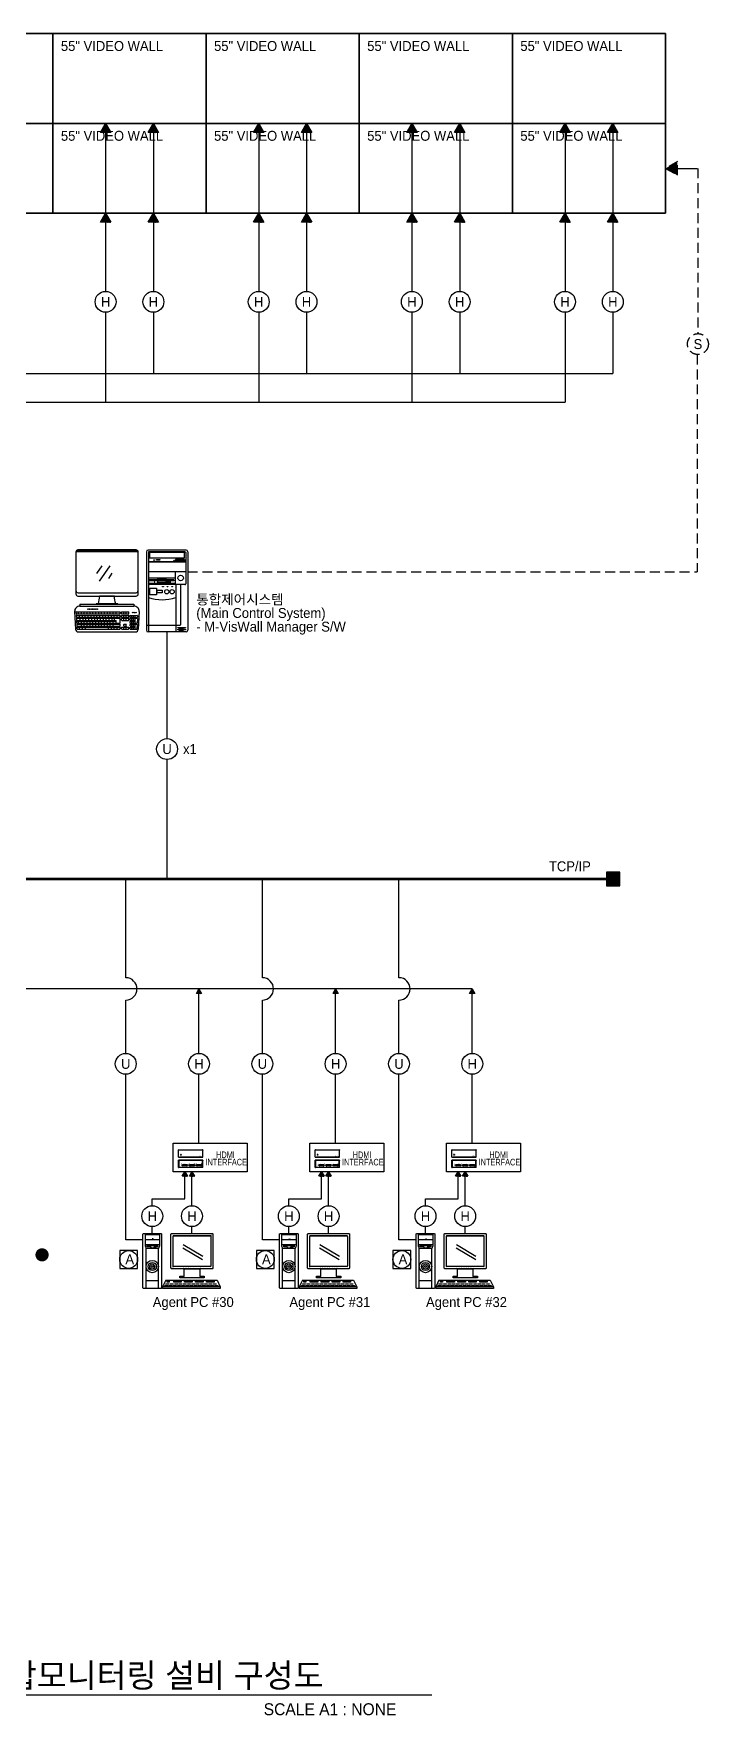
# Model space of a CAD drawing. Header units: millimetres. Extents: x 14417 to 125410, y 885 to 33253.
# Drawn here: x 112191 to 117284, y 959 to 13650 of the extents above; entities that cross this region are included whole.
import ezdxf
from ezdxf.enums import TextEntityAlignment as Align

# ---------------------------------------------------------------- set-up
doc = ezdxf.new("R2010")
doc.units = ezdxf.units.MM
doc.header["$LTSCALE"] = 300
doc.linetypes.add('HIDDENX2', pattern=[0.75, 0.5, -0.25])
for name, color, linetype in [('-----20 General Symbol', 3, 'Continuous'), ('-----29 Indicator', 1, 'Continuous'), ('-----30 Text', 2, 'Continuous'), ('-----41 Drawing Title', 2, 'Continuous'), ('1', 1, 'Continuous'), ('3', 3, 'Continuous'), ('4', 4, 'Continuous'), ('6', 6, 'Continuous')]:
    doc.layers.add(name, color=color, linetype=linetype)
doc.styles.add('ELEC', font='')
doc.styles.get('ELEC').set_extended_font_data('Dotum')

# ---------------------------------------------------------------- blocks, each defined once
blk = doc.blocks.new('MCS')
for p, q in [((41875, 10162), (41875, 8986)), ((42469, 10186), (41899, 10186)), ((41905, 10150), (41905, 9682)), ((42451, 10162), (41911, 10162)), ((42439, 10150), (41923, 10150)), ((41923, 10150), (41923, 10066)), ((42439, 10150), (42439, 10066)), ((42463, 10150), (42463, 9682)), ((42493, 10162), (42493, 8986)), ((41207, 9954), (41128, 9836)), ((41327, 9951), (41167, 9721)), ((41358, 9842), (41308, 9763)), ((42463, 10009), (41905, 10009)), ((42463, 10006), (41905, 10006)), ((42463, 9862), (41905, 9862)), ((42439, 10066), (41923, 10066)), ((42305, 9862), (42305, 9682)), ((42308, 10047), (42308, 10023)), ((42444, 10047), (42444, 10023)), ((42305, 9769), (41905, 9769)), ((42305, 9766), (41905, 9766)), ((42305, 9685), (41905, 9685)), ((42305, 9682), (41905, 9682)), ((41907, 9671), (41907, 8962)), ((42451, 9670), (41911, 9670)), ((42287, 9744), (41923, 9744)), ((41923, 9744), (41923, 9728)), ((42287, 9728), (41923, 9728)), ((42167, 9756), (42042, 9756)), ((42042, 9756), (42042, 9744)), ((42042, 9728), (42042, 9704)), ((42167, 9704), (42042, 9704)), ((42167, 9756), (42167, 9744)), ((42167, 9728), (42167, 9704)), ((42287, 9744), (42287, 9728)), ((42313, 9670), (42313, 8962)), ((42385, 9670), (42385, 9070)), ((40879, 9377), (41687, 9377)), ((40879, 9377), (40879, 9349)), ((40879, 9349), (41687, 9349)), ((41687, 9377), (41687, 9349)), ((40800, 9266), (40814, 9002)), ((40820, 9260), (40821, 9237)), ((40824, 9265), (41476, 9265)), ((40824, 9205), (40826, 9183)), ((40825, 9233), (41476, 9233)), ((40827, 9162), (40828, 9139)), ((40829, 9210), (41476, 9210)), ((40829, 9118), (40830, 9095)), ((40830, 9178), (41476, 9178)), ((40831, 9166), (41476, 9166)), ((40832, 9074), (40833, 9051)), ((40833, 9135), (41421, 9135)), ((40834, 9122), (41421, 9122)), ((40835, 9091), (41476, 9091)), ((40836, 9079), (41476, 9079)), ((40857, 9233), (40857, 9265)), ((40857, 9091), (40857, 9122)), ((40872, 9178), (40872, 9210)), ((40884, 9135), (40884, 9166)), ((40901, 9233), (40901, 9265)), ((40901, 9091), (40901, 9122)), ((40901, 9047), (40901, 9079)), ((40916, 9178), (40916, 9210)), ((40927, 9135), (40927, 9166)), ((40944, 9233), (40944, 9265)), ((40944, 9091), (40944, 9122)), ((40944, 9047), (40944, 9079)), ((40960, 9178), (40960, 9210)), ((40970, 9135), (40970, 9166)), ((40987, 9233), (40987, 9265)), ((40987, 9091), (40987, 9122)), ((40987, 9047), (40987, 9079)), ((41003, 9178), (41003, 9210)), ((41014, 9135), (41014, 9166)), ((41031, 9233), (41031, 9265)), ((41031, 9091), (41031, 9122)), ((41031, 9047), (41031, 9079)), ((41046, 9178), (41046, 9210)), ((41057, 9135), (41057, 9166)), ((41074, 9233), (41074, 9265)), ((41074, 9091), (41074, 9122)), ((41074, 9047), (41074, 9079)), ((41090, 9178), (41090, 9210)), ((41100, 9135), (41100, 9166)), ((41117, 9233), (41117, 9265)), ((41117, 9091), (41117, 9122)), ((41117, 9047), (41117, 9079)), ((41133, 9178), (41133, 9210)), ((41144, 9135), (41144, 9166)), ((41161, 9233), (41161, 9265)), ((41161, 9091), (41161, 9122)), ((41161, 9047), (41161, 9079)), ((41176, 9178), (41176, 9210)), ((41187, 9135), (41187, 9166)), ((41204, 9233), (41204, 9265)), ((41204, 9091), (41204, 9122)), ((41204, 9047), (41204, 9079)), ((41220, 9178), (41220, 9210)), ((41230, 9135), (41230, 9166)), ((41247, 9233), (41247, 9265)), ((41247, 9091), (41247, 9122)), ((41247, 9047), (41247, 9079)), ((41263, 9178), (41263, 9210)), ((41274, 9135), (41274, 9166)), ((41291, 9233), (41291, 9265)), ((41291, 9091), (41291, 9122)), ((41291, 9047), (41291, 9079)), ((41306, 9178), (41306, 9210)), ((41317, 9135), (41317, 9166)), ((41334, 9233), (41334, 9265)), ((41334, 9091), (41334, 9122)), ((41334, 9047), (41334, 9079)), ((41350, 9178), (41350, 9210)), ((41360, 9135), (41360, 9166)), ((41377, 9233), (41377, 9265)), ((41377, 9091), (41377, 9122)), ((41377, 9047), (41377, 9079)), ((41393, 9178), (41393, 9210)), ((41398, 9135), (41398, 9166)), ((41421, 9233), (41421, 9265)), ((41421, 9091), (41421, 9135)), ((41436, 9178), (41436, 9210)), ((41480, 9238), (41480, 9260)), ((41480, 9183), (41480, 9206)), ((41480, 9095), (41480, 9162)), ((41480, 9051), (41480, 9074)), ((41503, 9238), (41503, 9260)), ((41503, 9183), (41503, 9206)), ((41503, 9139), (41503, 9162)), ((41508, 9265), (41605, 9265)), ((41508, 9233), (41605, 9233)), ((41508, 9210), (41605, 9210)), ((41508, 9178), (41605, 9178)), ((41508, 9166), (41605, 9166)), ((41508, 9135), (41605, 9135)), ((41539, 9233), (41539, 9265)), ((41539, 9178), (41539, 9210)), ((41539, 9135), (41539, 9166)), ((41539, 9051), (41539, 9074)), ((41543, 9079), (41570, 9079)), ((41574, 9233), (41574, 9265)), ((41574, 9178), (41574, 9210)), ((41574, 9135), (41574, 9166)), ((41574, 9051), (41574, 9074)), ((41610, 9238), (41610, 9260)), ((41610, 9183), (41610, 9206)), ((41610, 9139), (41610, 9162)), ((41633, 9183), (41633, 9206)), ((41633, 9139), (41633, 9162)), ((41633, 9095), (41633, 9118)), ((41633, 9051), (41633, 9074)), ((41637, 9210), (41737, 9210)), ((41637, 9178), (41736, 9178)), ((41637, 9166), (41735, 9166)), ((41637, 9135), (41706, 9135)), ((41637, 9122), (41706, 9122)), ((41637, 9091), (41731, 9091)), ((41637, 9079), (41730, 9079)), ((41657, 9178), (41657, 9210)), ((41657, 9135), (41657, 9166)), ((41657, 9091), (41657, 9122)), ((41657, 9047), (41657, 9079)), ((41682, 9178), (41682, 9210)), ((41682, 9135), (41682, 9166)), ((41682, 9091), (41682, 9122)), ((41682, 9047), (41682, 9079)), ((41706, 9178), (41706, 9210)), ((41706, 9091), (41706, 9166)), ((41706, 9003), (41706, 9079)), ((41734, 9074), (41731, 9007)), ((41739, 9162), (41735, 9095)), ((41741, 9205), (41740, 9183)), ((41766, 9266), (41752, 9002)), ((40834, 9030), (40835, 9007)), ((40837, 9047), (41476, 9047)), ((40838, 9035), (41476, 9035)), ((40840, 9003), (41476, 9003)), ((40854, 8962), (41712, 8962)), ((40873, 9003), (40873, 9035)), ((40917, 9003), (40917, 9035)), ((40961, 9003), (40961, 9035)), ((41307, 9003), (41307, 9035)), ((41351, 9003), (41351, 9035)), ((41394, 9003), (41394, 9035)), ((41437, 9003), (41437, 9035)), ((41480, 9008), (41480, 9030)), ((41503, 9008), (41503, 9030)), ((41508, 9035), (41605, 9035)), ((41508, 9003), (41605, 9003)), ((41539, 9003), (41539, 9035)), ((41543, 9047), (41570, 9047)), ((41574, 9003), (41574, 9035)), ((41610, 9008), (41610, 9030)), ((41633, 9008), (41633, 9030)), ((41637, 9047), (41706, 9047)), ((41637, 9035), (41706, 9035)), ((41637, 9003), (41726, 9003)), ((41657, 9003), (41657, 9035)), ((41682, 9003), (41682, 9035)), ((42373, 9058), (41875, 9058)), ((42469, 8962), (41899, 8962))]:
    blk.add_line(p, q)
for points in [[(41721, 10189), (40850, 10189, 0.414214), (40819, 10159), (40819, 9530, 0.414214), (40850, 9499), (41721, 9499, 0.414214), (41751, 9530), (41751, 10159, 0.414214)], [(41714, 10182, -0.414214), (41746, 10150), (41746, 9575, -0.414214), (41714, 9543), (40857, 9543, -0.414214), (40824, 9575), (40824, 10150, -0.414214), (40857, 10182)], [(41714, 10182), (40857, 10182, 0.267396), (40829, 10166), (41741, 10166, 0.267396)], [(41395, 9499), (41171, 9499, -0.062381), (41151, 9383), (41415, 9383, -0.062381)]]:
    blk.add_lwpolyline(points, format="xyb", close=True)
for points in [[(42027, 10044), (42074, 10044), (42074, 10034), (42027, 10034)], [(42284, 10034), (42295, 10034), (42295, 10032), (42284, 10032)], [(42316, 10042), (42366, 10042), (42366, 10028), (42316, 10028)], [(42437, 10042), (42387, 10042), (42387, 10028), (42437, 10028)], [(41926, 9616), (42025, 9616), (42025, 9518), (41926, 9518)], [(41991, 9708), (42003, 9708), (42003, 9705), (41991, 9705)], [(42034, 9586), (42109, 9586), (42109, 9545), (42034, 9545)], [(42117, 9640), (42129, 9640), (42129, 9637), (42117, 9637)], [(42181, 9717), (42231, 9717), (42231, 9703), (42181, 9703)], [(42183, 9640), (42195, 9640), (42195, 9637), (42183, 9637)], [(42254, 9640), (42266, 9640), (42266, 9637), (42254, 9637)], [(41445, 9383), (41121, 9383), (41121, 9377), (41445, 9377)], [(42347, 9030), (42459, 9030), (42459, 9021), (42347, 9021)], [(42347, 9001), (42459, 9001), (42459, 8992), (42347, 8992)]]:
    blk.add_lwpolyline(points, close=True)
for centre, radius in [((41285, 10174), 3.89), ((41991, 10038), 5.6), ((42180, 9564), 32), ((42260, 9564), 32), ((42387, 9769), 40.8), ((41001, 9303), 5.28), ((41024, 9303), 5.28), ((41047, 9303), 5.28), ((41070, 9303), 5.28), ((41093, 9303), 5.28), ((41116, 9303), 5.28), ((41139, 9303), 5.28), ((41672, 9251), 5.28), ((41695, 9251), 5.28), ((41718, 9251), 5.28)]:
    blk.add_circle(centre, radius)
for centre, radius, start, end in [((41899, 10162), 24, 90, 180), ((41912, 10154), 8.16, 98.131, 208.7389), ((42451, 10150), 12, 0, 90), ((42469, 10162), 24, 0, 90), ((42376, 9665), 388, 79.908, 100.092), ((42376, 10405), 388, 259.908, 280.092), ((41912, 9678), 8.16, 151.2611, 261.869), ((42451, 9682), 12, 270, 0), ((40879, 9270), 79.2, 90, 183.0941), ((41687, 9270), 79.2, 356.9059, 90), ((42110, 10034), 591, 249.903, 290.097), ((40824, 9260), 4.49, 90, 183.0941), ((40825, 9238), 4.49, 183.0941, 270), ((40829, 9206), 4.49, 90, 183.0941), ((40830, 9183), 4.49, 183.0941, 270), ((40831, 9162), 4.49, 90, 183.0941), ((40833, 9139), 4.49, 183.0941, 270), ((40834, 9118), 4.49, 90, 183.0941), ((40835, 9095), 4.49, 183.0941, 270), ((40836, 9074), 4.49, 90, 183.0941), ((41476, 9260), 4.49, 360, 90), ((41476, 9238), 4.49, 270, 360), ((41476, 9206), 4.49, 360, 90), ((41476, 9183), 4.49, 270, 360), ((41476, 9162), 4.49, 360, 90), ((41476, 9095), 4.49, 270, 360), ((41476, 9074), 4.49, 360, 90), ((41508, 9260), 4.49, 90, 180), ((41508, 9238), 4.49, 180, 270), ((41508, 9206), 4.49, 90, 180), ((41508, 9183), 4.49, 180, 270), ((41508, 9162), 4.49, 90, 180), ((41508, 9139), 4.49, 180, 270), ((41543, 9074), 4.49, 90, 180), ((41570, 9074), 4.49, 360, 90), ((41605, 9260), 4.49, 360, 90), ((41605, 9238), 4.49, 270, 360), ((41605, 9206), 4.49, 360, 90), ((41605, 9183), 4.49, 270, 360), ((41605, 9162), 4.49, 360, 90), ((41605, 9139), 4.49, 270, 360), ((41637, 9206), 4.49, 90, 180), ((41637, 9183), 4.49, 180, 270), ((41637, 9162), 4.49, 90, 180), ((41637, 9139), 4.49, 180, 270), ((41637, 9118), 4.49, 90, 180), ((41637, 9095), 4.49, 180, 270), ((41637, 9074), 4.49, 90, 180), ((41730, 9074), 4.49, 356.9059, 90), ((41731, 9095), 4.49, 270, 356.9059), ((41735, 9162), 4.49, 356.9059, 90), ((41736, 9183), 4.49, 270, 356.9059), ((41737, 9206), 4.49, 356.9059, 90), ((42373, 9070), 12, 270, 0), ((40854, 9002), 39.6, 180, 270), ((40837, 9051), 4.49, 183.0941, 270), ((40838, 9030), 4.49, 90, 183.0941), ((40840, 9008), 4.49, 183.0941, 270), ((41476, 9051), 4.49, 270, 360), ((41476, 9030), 4.49, 360, 90), ((41476, 9008), 4.49, 270, 360), ((41508, 9030), 4.49, 90, 180), ((41508, 9008), 4.49, 180, 270), ((41543, 9051), 4.49, 180, 270), ((41570, 9051), 4.49, 270, 360), ((41605, 9030), 4.49, 360, 90), ((41605, 9008), 4.49, 270, 360), ((41637, 9051), 4.49, 180, 270), ((41637, 9030), 4.49, 90, 180), ((41637, 9008), 4.49, 180, 270), ((41712, 9002), 39.6, 270, 0), ((41726, 9008), 4.49, 270, 356.9059), ((41899, 8986), 24, 180, 270), ((42395, 9077), 66.1, 238.7292, 301.2708), ((42395, 9048), 66.1, 238.7292, 301.2708), ((42469, 8986), 24, 270, 0)]:
    blk.add_arc(centre, radius, start, end)
blk = doc.blocks.new('Souce PC')
for p, q in [((31786, 5452), (31786, 5240)), ((32034, 5431), (31786, 5431)), ((32034, 5346), (31786, 5346)), ((32034, 5261), (31786, 5261)), ((31786, 5240), (31803, 5195)), ((31803, 4514), (31803, 5195)), ((32016, 5195), (31803, 5195)), ((31883, 5227), (31879, 5208)), ((31879, 5208), (31941, 5209)), ((31910, 5360), (31910, 5361)), ((31911, 5362), (31916, 5362)), ((31916, 5359), (31911, 5359)), ((31917, 5361), (31917, 5360)), ((31924, 5360), (31924, 5361)), ((31925, 5362), (31930, 5362)), ((31930, 5359), (31925, 5359)), ((31931, 5361), (31931, 5360)), ((31936, 5227), (31941, 5209)), ((32034, 5240), (32016, 5195)), ((32016, 4514), (32016, 5195)), ((32034, 5452), (32034, 5240)), ((32262, 5420), (32271, 5411)), ((32432, 5209), (32768, 5006)), ((32438, 5266), (32773, 5063)), ((32915, 5420), (32906, 5411)), ((32016, 4646), (31803, 4646)), ((32140, 4656), (32084, 4540)), ((32140, 4656), (33018, 4656)), ((32166, 4623), (32166, 4636)), ((32166, 4636), (32198, 4636)), ((32198, 4623), (32166, 4623)), ((32198, 4636), (32198, 4623)), ((32262, 4882), (32271, 4891)), ((32276, 4623), (32276, 4636)), ((32276, 4636), (32405, 4636)), ((32405, 4623), (32276, 4623)), ((32405, 4636), (32405, 4623)), ((32463, 4623), (32463, 4636)), ((32463, 4636), (32592, 4636)), ((32592, 4623), (32463, 4623)), ((32592, 4636), (32592, 4623)), ((32650, 4623), (32650, 4636)), ((32650, 4636), (32779, 4636)), ((32779, 4623), (32650, 4623)), ((32779, 4636), (32779, 4623)), ((32837, 4623), (32837, 4636)), ((32837, 4636), (32966, 4636)), ((32966, 4623), (32837, 4623)), ((32915, 4882), (32906, 4891)), ((32966, 4636), (32966, 4623)), ((33018, 4656), (33073, 4540)), ((32084, 4540), (32084, 4514)), ((33073, 4540), (32084, 4540)), ((33073, 4514), (32084, 4514)), ((32127, 4559), (32127, 4565)), ((32127, 4565), (32179, 4565)), ((32179, 4559), (32127, 4559)), ((32140, 4585), (32140, 4591)), ((32140, 4591), (32192, 4591)), ((32192, 4585), (32140, 4585)), ((32179, 4565), (32179, 4559)), ((32192, 4591), (32192, 4585)), ((32198, 4559), (32198, 4565)), ((32198, 4565), (32250, 4565)), ((32250, 4559), (32198, 4559)), ((32218, 4585), (32218, 4591)), ((32218, 4591), (32269, 4591)), ((32269, 4585), (32218, 4585)), ((32250, 4565), (32250, 4559)), ((32269, 4591), (32269, 4585)), ((32269, 4559), (32269, 4565)), ((32269, 4565), (32321, 4565)), ((32321, 4559), (32269, 4559)), ((32295, 4585), (32295, 4591)), ((32295, 4591), (32347, 4591)), ((32347, 4585), (32295, 4585)), ((32321, 4565), (32321, 4559)), ((32340, 4559), (32340, 4565)), ((32340, 4565), (32392, 4565)), ((32392, 4559), (32340, 4559)), ((32347, 4591), (32347, 4585)), ((32366, 4585), (32366, 4591)), ((32366, 4591), (32418, 4591)), ((32418, 4585), (32366, 4585)), ((32392, 4565), (32392, 4559)), ((32411, 4559), (32411, 4565)), ((32411, 4565), (32463, 4565)), ((32463, 4559), (32411, 4559)), ((32418, 4591), (32418, 4585)), ((32437, 4585), (32437, 4591)), ((32437, 4591), (32489, 4591)), ((32489, 4585), (32437, 4585)), ((32463, 4565), (32463, 4559)), ((32482, 4559), (32482, 4565)), ((32482, 4565), (32534, 4565)), ((32534, 4559), (32482, 4559)), ((32489, 4591), (32489, 4585)), ((32514, 4585), (32514, 4591)), ((32514, 4591), (32566, 4591)), ((32566, 4585), (32514, 4585)), ((32534, 4565), (32534, 4559)), ((32553, 4559), (32553, 4565)), ((32553, 4565), (32605, 4565)), ((32605, 4559), (32553, 4559)), ((32566, 4591), (32566, 4585)), ((32585, 4585), (32585, 4591)), ((32585, 4591), (32637, 4591)), ((32637, 4585), (32585, 4585)), ((32605, 4565), (32605, 4559)), ((32624, 4559), (32624, 4565)), ((32624, 4565), (32676, 4565)), ((32676, 4559), (32624, 4559)), ((32637, 4591), (32637, 4585)), ((32656, 4585), (32656, 4591)), ((32656, 4591), (32708, 4591)), ((32708, 4585), (32656, 4585)), ((32676, 4565), (32676, 4559)), ((32695, 4559), (32695, 4565)), ((32695, 4565), (32747, 4565)), ((32747, 4559), (32695, 4559)), ((32708, 4591), (32708, 4585)), ((32734, 4585), (32734, 4591)), ((32734, 4591), (32785, 4591)), ((32785, 4585), (32734, 4585)), ((32747, 4565), (32747, 4559)), ((32766, 4559), (32766, 4565)), ((32766, 4565), (32818, 4565)), ((32818, 4559), (32766, 4559)), ((32785, 4591), (32785, 4585)), ((32805, 4585), (32805, 4591)), ((32805, 4591), (32856, 4591)), ((32856, 4585), (32805, 4585)), ((32818, 4565), (32818, 4559)), ((32837, 4559), (32837, 4565)), ((32837, 4565), (32889, 4565)), ((32889, 4559), (32837, 4559)), ((32856, 4591), (32856, 4585)), ((32876, 4585), (32876, 4591)), ((32876, 4591), (32927, 4591)), ((32927, 4585), (32876, 4585)), ((32889, 4565), (32889, 4559)), ((32908, 4559), (32908, 4565)), ((32908, 4565), (32960, 4565)), ((32960, 4559), (32908, 4559)), ((32927, 4591), (32927, 4585)), ((32953, 4585), (32953, 4591)), ((32953, 4591), (33005, 4591)), ((33005, 4585), (32953, 4585)), ((32960, 4565), (32960, 4559)), ((32979, 4559), (32979, 4565)), ((32979, 4565), (33031, 4565)), ((33031, 4559), (32979, 4559)), ((33005, 4591), (33005, 4585)), ((33031, 4565), (33031, 4559)), ((33073, 4540), (33073, 4514))]:
    blk.add_line(p, q)
for points in [[(31763, 5452), (32057, 5452, -0.414214), (32069, 5440), (32069, 4526, -0.414214), (32057, 4514), (31763, 4514, -0.414214), (31750, 4526), (31750, 5440, -0.414214)], [(31952, 5221), (31964, 5221, -0.414214), (31966, 5219), (31966, 5214, -0.414214), (31964, 5213), (31952, 5213, -0.414214), (31951, 5214), (31951, 5219, -0.414214)], [(32243, 5452), (32935, 5452, -0.414214), (32947, 5440), (32947, 4863, -0.414214), (32935, 4850), (32243, 4850, -0.414214), (32230, 4863), (32230, 5440, -0.414214)], [(32280, 5415), (32898, 5415, -0.414214), (32910, 5402), (32910, 4900, -0.414214), (32898, 4887), (32280, 4887, -0.414214), (32267, 4900), (32267, 5402, -0.414214)]]:
    blk.add_lwpolyline(points, format="xyb", close=True)
for points in [[(31883, 5227), (31821, 5227), (31821, 5245), (31998, 5245), (31998, 5227), (31936, 5227)], [(32721, 4721), (32797, 4721), (32797, 4694), (32381, 4694), (32381, 4721), (32456, 4721)], [(32456, 4720), (32456, 4850), (32721, 4850), (32721, 4720)]]:
    blk.add_lwpolyline(points)
for points, const_width in [([(32271, 5424), (32906, 5424, -0.414214), (32919, 5411), (32919, 4891, -0.414214), (32906, 4878), (32271, 4878, -0.414214), (32258, 4891), (32258, 5411, -0.414214)], 1.77), ([(31907, 4888, 1), (31912, 4888, 1)], 4.28), ([(32444, 4866, 1), (32449, 4866, 1)], 4.28), ([(32484, 4866, 1), (32489, 4866, 1)], 4.28), ([(32525, 4866, 1), (32530, 4866, 1)], 4.28), ([(32566, 4866, 1), (32570, 4866, 1)], 4.28), ([(32606, 4866, 1), (32611, 4866, 1)], 4.28), ([(32647, 4866, 1), (32652, 4866, 1)], 4.28), ([(32687, 4866, 1), (32692, 4866, 1)], 4.28), ([(32729, 4866, 1), (32734, 4866, 1)], 4.28)]:
    blk.add_lwpolyline(points, format="xyb", close=True, dxfattribs=dict(const_width=const_width))
for radius in [106, 69.9, 44.1, 18.4]:
    blk.add_circle((31910, 4888), radius)
for start, end in [(0, 180), (180, 0)]:
    blk.add_arc((31932, 5367), 0.846, start, end)
for centre, major_axis, start_param, end_param in [((31911, 5361), (-0.626, 0.626), -0.785398, 0.785398), ((31911, 5360), (0.626, 0.626), 2.356194, 3.926991), ((31916, 5361), (-0.626, 0.626), 3.926991, 5.497787), ((31916, 5360), (0.626, 0.626), 3.926991, 5.497787), ((31925, 5361), (-0.626, 0.626), -0.785398, 0.785398), ((31925, 5360), (0.626, 0.626), 2.356194, 3.926991), ((31930, 5361), (-0.626, 0.626), 3.926991, 5.497787), ((31930, 5360), (0.626, 0.626), 3.926991, 5.497787)]:
    blk.add_ellipse(centre, major_axis=major_axis, ratio=1, start_param=start_param, end_param=end_param)
blk = doc.blocks.new('vda')
blk.add_hatch(color=256).paths.add_polyline_path([(-249559, -109669, 1), (-249551, -109669, 1)])
for p, q in [((-249596, -109710), (-249596, -109585)), ((-249590, -109579), (-249176, -109579)), ((-249170, -109710), (-249170, -109585)), ((-249596, -109710), (-249170, -109710)), ((-249596, -109892), (-249596, -109767)), ((-249596, -109892), (-249592, -109892)), ((-249592, -109892), (-249592, -109767)), ((-249591, -109766), (-249591, -109805)), ((-249591, -109766), (-249585, -109766)), ((-249585, -109805), (-249591, -109805)), ((-249591, -109805), (-249585, -109805)), ((-249591, -109805), (-249591, -109886)), ((-249591, -109886), (-249591, -109892)), ((-249170, -109892), (-249591, -109892)), ((-249590, -109761), (-249176, -109761)), ((-249174, -109766), (-249585, -109766)), ((-249585, -109805), (-249585, -109805)), ((-249585, -109805), (-249585, -109805)), ((-249528, -109857), (-249528, -109839)), ((-249526, -109837), (-249445, -109837)), ((-249523, -109839), (-249449, -109839)), ((-249523, -109855), (-249523, -109839)), ((-249522, -109861), (-249523, -109855)), ((-249521, -109855), (-249521, -109841)), ((-249521, -109841), (-249451, -109841)), ((-249520, -109861), (-249521, -109855)), ((-249452, -109861), (-249520, -109861)), ((-249452, -109863), (-249520, -109863)), ((-249451, -109865), (-249520, -109865)), ((-249515, -109850), (-249515, -109852)), ((-249460, -109850), (-249515, -109850)), ((-249515, -109852), (-249460, -109852)), ((-249460, -109850), (-249460, -109852)), ((-249451, -109841), (-249451, -109855)), ((-249451, -109855), (-249451, -109861)), ((-249449, -109855), (-249450, -109861)), ((-249449, -109839), (-249449, -109855)), ((-249443, -109839), (-249443, -109857)), ((-249443, -109852), (-249443, -109857)), ((-249403, -109857), (-249403, -109839)), ((-249403, -109857), (-249403, -109852)), ((-249401, -109837), (-249320, -109837)), ((-249399, -109839), (-249324, -109839)), ((-249399, -109855), (-249399, -109839)), ((-249398, -109861), (-249399, -109855)), ((-249397, -109841), (-249326, -109841)), ((-249397, -109855), (-249397, -109841)), ((-249396, -109861), (-249397, -109855)), ((-249326, -109865), (-249396, -109865)), ((-249327, -109861), (-249395, -109861)), ((-249327, -109863), (-249395, -109863)), ((-249390, -109850), (-249390, -109852)), ((-249335, -109850), (-249390, -109850)), ((-249390, -109852), (-249335, -109852)), ((-249335, -109850), (-249335, -109852)), ((-249326, -109855), (-249327, -109861)), ((-249326, -109855), (-249327, -109861)), ((-249326, -109841), (-249326, -109855)), ((-249326, -109841), (-249326, -109855)), ((-249324, -109855), (-249325, -109861)), ((-249324, -109839), (-249324, -109855)), ((-249318, -109839), (-249318, -109857)), ((-249279, -109857), (-249279, -109839)), ((-249277, -109837), (-249196, -109837)), ((-249274, -109839), (-249199, -109839)), ((-249274, -109855), (-249274, -109839)), ((-249273, -109861), (-249274, -109855)), ((-249272, -109855), (-249272, -109841)), ((-249272, -109841), (-249201, -109841)), ((-249271, -109861), (-249272, -109855)), ((-249203, -109861), (-249271, -109861)), ((-249203, -109863), (-249271, -109863)), ((-249201, -109865), (-249271, -109865)), ((-249265, -109850), (-249265, -109852)), ((-249211, -109850), (-249265, -109850)), ((-249265, -109852), (-249211, -109852)), ((-249211, -109850), (-249211, -109852)), ((-249201, -109855), (-249202, -109861)), ((-249201, -109841), (-249201, -109855)), ((-249199, -109855), (-249200, -109861)), ((-249199, -109839), (-249199, -109855)), ((-249194, -109839), (-249194, -109857)), ((-249175, -109766), (-249180, -109766)), ((-249175, -109805), (-249180, -109805)), ((-249175, -109805), (-249180, -109805)), ((-249180, -109805), (-249180, -109805)), ((-249180, -109805), (-249180, -109805)), ((-249175, -109805), (-249175, -109766)), ((-249175, -109886), (-249175, -109805)), ((-249175, -109886), (-249175, -109892)), ((-249174, -109767), (-249174, -109892)), ((-249170, -109892), (-249174, -109892)), ((-249170, -109765), (-249171, -109765)), ((-249170, -109766), (-249171, -109766)), ((-249170, -109892), (-249170, -109767))]:
    blk.add_line(p, q)
at = {"flags": 128}
for points in [[(-249590, -109579), (-249590, -109579), (-249591, -109579), (-249591, -109579), (-249591, -109579), (-249591, -109579), (-249592, -109580), (-249592, -109580), (-249592, -109580), (-249592, -109580), (-249592, -109580), (-249593, -109581), (-249593, -109581), (-249593, -109581), (-249593, -109581), (-249594, -109582), (-249594, -109582), (-249594, -109582), (-249594, -109583), (-249595, -109583), (-249595, -109584), (-249595, -109584), (-249595, -109584), (-249596, -109585), (-249596, -109585)], [(-249596, -109585), (-249596, -109585), (-249596, -109584), (-249596, -109584), (-249596, -109584), (-249596, -109583), (-249595, -109583), (-249595, -109582), (-249595, -109582), (-249595, -109582), (-249595, -109581), (-249594, -109581), (-249594, -109581), (-249594, -109581), (-249594, -109580), (-249593, -109580), (-249593, -109580), (-249593, -109580), (-249592, -109580), (-249592, -109579), (-249592, -109579), (-249591, -109579), (-249591, -109579), (-249590, -109579), (-249590, -109579)], [(-249170, -109585), (-249170, -109585), (-249170, -109584), (-249171, -109584), (-249171, -109584), (-249171, -109583), (-249171, -109583), (-249172, -109582), (-249172, -109582), (-249172, -109582), (-249172, -109581), (-249173, -109581), (-249173, -109581), (-249173, -109581), (-249173, -109580), (-249174, -109580), (-249174, -109580), (-249174, -109580), (-249174, -109580), (-249175, -109579), (-249175, -109579), (-249175, -109579), (-249175, -109579), (-249175, -109579), (-249176, -109579)], [(-249176, -109579), (-249175, -109579), (-249175, -109579), (-249175, -109579), (-249174, -109579), (-249174, -109579), (-249173, -109580), (-249173, -109580), (-249173, -109580), (-249172, -109580), (-249172, -109580), (-249172, -109581), (-249172, -109581), (-249171, -109581), (-249171, -109581), (-249171, -109582), (-249171, -109582), (-249170, -109582), (-249170, -109583), (-249170, -109583), (-249170, -109584), (-249170, -109584), (-249170, -109584), (-249170, -109585), (-249170, -109585)], [(-249590, -109761), (-249590, -109761), (-249591, -109761), (-249591, -109761), (-249591, -109761), (-249591, -109761), (-249592, -109761), (-249592, -109762), (-249592, -109762), (-249592, -109762), (-249592, -109762), (-249593, -109762), (-249593, -109763), (-249593, -109763), (-249593, -109763), (-249594, -109764), (-249594, -109764), (-249594, -109764), (-249594, -109765), (-249595, -109765), (-249595, -109765), (-249595, -109766), (-249595, -109766), (-249596, -109766), (-249596, -109767)], [(-249596, -109767), (-249596, -109766), (-249596, -109766), (-249596, -109766), (-249596, -109765), (-249596, -109765), (-249595, -109765), (-249595, -109764), (-249595, -109764), (-249595, -109764), (-249595, -109763), (-249594, -109763), (-249594, -109763), (-249594, -109762), (-249594, -109762), (-249593, -109762), (-249593, -109762), (-249593, -109762), (-249592, -109761), (-249592, -109761), (-249592, -109761), (-249591, -109761), (-249591, -109761), (-249590, -109761), (-249590, -109761)], [(-249590, -109765), (-249590, -109765), (-249590, -109765), (-249590, -109765), (-249591, -109765), (-249591, -109765), (-249591, -109765), (-249591, -109765), (-249591, -109765), (-249591, -109765), (-249591, -109765), (-249591, -109765), (-249591, -109765), (-249592, -109766), (-249592, -109766), (-249592, -109766), (-249592, -109766), (-249592, -109766), (-249592, -109766), (-249592, -109766), (-249592, -109766), (-249592, -109766), (-249592, -109767), (-249592, -109767), (-249592, -109767)], [(-249170, -109767), (-249170, -109766), (-249170, -109766), (-249171, -109766), (-249171, -109765), (-249171, -109765), (-249171, -109765), (-249172, -109764), (-249172, -109764), (-249172, -109764), (-249172, -109763), (-249173, -109763), (-249173, -109763), (-249173, -109762), (-249173, -109762), (-249174, -109762), (-249174, -109762), (-249174, -109762), (-249174, -109761), (-249175, -109761), (-249175, -109761), (-249175, -109761), (-249175, -109761), (-249175, -109761), (-249176, -109761)], [(-249176, -109761), (-249175, -109761), (-249175, -109761), (-249175, -109761), (-249174, -109761), (-249174, -109761), (-249173, -109761), (-249173, -109762), (-249173, -109762), (-249172, -109762), (-249172, -109762), (-249172, -109762), (-249172, -109763), (-249171, -109763), (-249171, -109763), (-249171, -109764), (-249171, -109764), (-249170, -109764), (-249170, -109765), (-249170, -109765), (-249170, -109765), (-249170, -109766), (-249170, -109766), (-249170, -109766), (-249170, -109767)], [(-249174, -109767), (-249174, -109767), (-249174, -109767), (-249174, -109766), (-249174, -109766), (-249174, -109766), (-249174, -109766), (-249174, -109766), (-249174, -109766), (-249174, -109766), (-249174, -109766), (-249174, -109766), (-249174, -109765), (-249174, -109765), (-249175, -109765), (-249175, -109765), (-249175, -109765), (-249175, -109765), (-249175, -109765), (-249175, -109765), (-249175, -109765), (-249175, -109765), (-249175, -109765), (-249176, -109765), (-249176, -109765)]]:
    blk.add_lwpolyline(points, dxfattribs=at)
at = {"ltscale": 0.5, "const_width": 1.1}
for points in [[(-249563, -109652), (-249559, -109652)], [(-249558, -109649), (-249561, -109646)], [(-249561, -109658), (-249558, -109655)], [(-249555, -109648), (-249555, -109644)], [(-249555, -109660), (-249555, -109656)], [(-249553, -109649), (-249550, -109646)], [(-249550, -109658), (-249553, -109655)], [(-249551, -109652), (-249547, -109652)]]:
    blk.add_lwpolyline(points, dxfattribs=at)
for points in [[(-249551, -109652, 1), (-249559, -109652, 1)], [(-249559, -109652, 1), (-249551, -109652, 1)]]:
    blk.add_lwpolyline(points, format="xyb", dxfattribs=at)
blk.add_lwpolyline([(-249575, -109699, 2.21, 2.21, 0), (-249170, -109699, 0, 0, 0)], format="xyseb")
at = {"const_width": 1.58}
for points in [[(-249522, -109814), (-249540, -109814, 0.414214), (-249545, -109819), (-249545, -109832)], [(-249426, -109832), (-249426, -109819, 0.414214), (-249431, -109814), (-249449, -109814)], [(-249346, -109814), (-249395, -109814, 0.414214), (-249399, -109819), (-249399, -109832)], [(-249251, -109814), (-249202, -109814, -0.414214), (-249198, -109819), (-249198, -109832)]]:
    blk.add_lwpolyline(points, format="xyb", dxfattribs=at)
for centre, radius in [((-249555, -109669), 5.13), ((-249555, -109669), 4.16), ((-249536, -109851), 4.73), ((-249536, -109851), 4.73), ((-249536, -109851), 4.93), ((-249536, -109851), 3.35), ((-249435, -109851), 4.73), ((-249435, -109851), 4.93), ((-249435, -109851), 3.35), ((-249411, -109851), 4.73), ((-249411, -109851), 4.93), ((-249411, -109851), 3.35), ((-249310, -109851), 4.73), ((-249310, -109851), 4.93), ((-249310, -109851), 3.35), ((-249287, -109851), 4.93), ((-249287, -109851), 4.73), ((-249287, -109851), 3.35), ((-249186, -109851), 4.93), ((-249186, -109851), 4.73), ((-249186, -109851), 3.35)]:
    blk.add_circle(centre, radius)
for centre, radius, start, end in [((-249526, -109839), 1.97, 90, 180), ((-249520, -109857), 7.89, 180, 270), ((-249520, -109861), 2.45, 189.1354, 270), ((-249520, -109861), 0.473, 189.1354, 270), ((-249452, -109861), 2.45, 270, 350.8646), ((-249452, -109861), 0.473, 270, 350.8646), ((-249451, -109857), 7.89, 270, 0), ((-249445, -109839), 1.97, 0, 90), ((-249401, -109839), 1.97, 90, 180), ((-249396, -109857), 7.89, 180, 270), ((-249395, -109861), 2.45, 189.1354, 270), ((-249327, -109861), 2.45, 270, 350.8646), ((-249327, -109861), 0.473, 270, 350.8646), ((-249326, -109857), 7.89, 270, 0), ((-249320, -109839), 1.97, 0, 90), ((-249277, -109839), 1.97, 90, 180), ((-249271, -109857), 7.89, 180, 270), ((-249271, -109861), 2.45, 189.1354, 270), ((-249271, -109861), 0.473, 189.1354, 270), ((-249203, -109861), 2.45, 270, 350.8646), ((-249203, -109861), 0.473, 270, 350.8646), ((-249201, -109857), 7.89, 270, 0), ((-249196, -109839), 1.97, 0, 90)]:
    blk.add_arc(centre, radius, start, end)
at = {"style": 'ELEC'}
for s, height, p in [('HDMI VDA', 8.68, (-249190, -109695)), ('HDMI DISTRIBUTION AMPLIFIER', 4.73, (-249190, -109706))]:
    blk.add_text(s, height=height, dxfattribs=at).set_placement(p, align=Align.RIGHT)
for s, height, p in [('HDMI INPUT', 6.71, (-249485, -109814)), ('LOCAL MONITOR', 6.31, (-249361, -109875)), ('HDMI OUTPUT', 6.71, (-249301, -109814))]:
    blk.add_text(s, height=height, dxfattribs=at).set_placement(p, align=Align.MIDDLE_CENTER)
for s, p in [('1', (-249362, -109829)), ('2', (-249238, -109829))]:
    blk.add_text(s, height=6.31, dxfattribs=at).set_placement(p)

msp = doc.modelspace()

# ---------------------------------------------------------------- hatches: boundary and pattern name
at = {"layer": '3', "ltscale": 0.5}
h = msp.add_hatch(color=256, dxfattribs=at)
h.dxf.hatch_style = 1
h.paths.add_polyline_path([(116616.404, 7219.575), (116616.404, 7322.162), (116513.818, 7322.162), (116513.818, 7219.575)])
at = {"layer": '4', "linetype": 'HIDDENX2', "ltscale": 0.5}
h = msp.add_hatch(color=256, dxfattribs=at)
h.dxf.hatch_style = 1
h.paths.add_polyline_path([(117049.829, 12684.481), (116959.809, 12632.508), (117049.829, 12580.535)])
at = {"layer": '6', "linetype": 'ByBlock'}
h = msp.add_hatch(dxfattribs=at)
h.set_pattern_fill('ANSI31', color=256, scale=0.175634)
h.set_pattern_definition([(45, (5381.23775, 71525.6684), (-0.3943093963, 0.3943093963), [])])
h.paths.add_polyline_path([(112734.414, 12972.473), (112773.394, 12904.958), (112695.434, 12904.958)])
h = msp.add_hatch(dxfattribs=at)
h.set_pattern_fill('ANSI31', color=256, scale=0.175634)
h.set_pattern_definition([(45, (5741.95374, 71525.6684), (-0.3943093963, 0.3943093963), [])])
h.paths.add_polyline_path([(113095.13, 12972.473), (113134.11, 12904.958), (113056.15, 12904.958)])
h = msp.add_hatch(dxfattribs=at)
h.set_pattern_fill('ANSI31', color=256, scale=0.175634)
h.set_pattern_definition([(45, (6537.111, 71525.6684), (-0.3943093963, 0.3943093963), [])])
h.paths.add_polyline_path([(113890.287, 12972.473), (113929.267, 12904.958), (113851.308, 12904.958)])
h = msp.add_hatch(dxfattribs=at)
h.set_pattern_fill('ANSI31', color=256, scale=0.175634)
h.set_pattern_definition([(45, (6897.827, 71525.6684), (-0.3943093963, 0.3943093963), [])])
h.paths.add_polyline_path([(114251.003, 12972.473), (114289.983, 12904.958), (114212.024, 12904.958)])
h = msp.add_hatch(dxfattribs=at)
h.set_pattern_fill('ANSI31', color=256, scale=0.175634)
h.set_pattern_definition([(45, (7692.98424, 71525.6684), (-0.3943093963, 0.3943093963), [])])
h.paths.add_polyline_path([(115046.161, 12972.473), (115085.14, 12904.958), (115007.181, 12904.958)])
h = msp.add_hatch(dxfattribs=at)
h.set_pattern_fill('ANSI31', color=256, scale=0.175634)
h.set_pattern_definition([(45, (8053.7002, 71525.6684), (-0.3943093963, 0.3943093963), [])])
h.paths.add_polyline_path([(115406.877, 12972.473), (115445.856, 12904.958), (115367.897, 12904.958)])
h = msp.add_hatch(dxfattribs=at)
h.set_pattern_fill('ANSI31', color=256, scale=0.175634)
h.set_pattern_definition([(45, (8848.8575, 71525.6684), (-0.3943093963, 0.3943093963), [])])
h.paths.add_polyline_path([(116202.034, 12972.473), (116241.014, 12904.958), (116163.054, 12904.958)])
h = msp.add_hatch(dxfattribs=at)
h.set_pattern_fill('ANSI31', color=256, scale=0.175634)
h.set_pattern_definition([(45, (9209.57347, 71525.6684), (-0.3943093963, 0.3943093963), [])])
h.paths.add_polyline_path([(116562.75, 12972.473), (116601.73, 12904.958), (116523.77, 12904.958)])
h = msp.add_hatch(dxfattribs=at)
h.set_pattern_fill('ANSI31', color=256, scale=0.175634)
h.set_pattern_definition([(45, (5381.23775, 70847.9331), (-0.3943093963, 0.3943093963), [])])
h.paths.add_polyline_path([(112734.414, 12294.738), (112773.394, 12227.223), (112695.434, 12227.223)])
h = msp.add_hatch(dxfattribs=at)
h.set_pattern_fill('ANSI31', color=256, scale=0.175634)
h.set_pattern_definition([(45, (5741.95374, 70847.9331), (-0.3943093963, 0.3943093963), [])])
h.paths.add_polyline_path([(113095.13, 12294.738), (113134.11, 12227.223), (113056.15, 12227.223)])
h = msp.add_hatch(dxfattribs=at)
h.set_pattern_fill('ANSI31', color=256, scale=0.175634)
h.set_pattern_definition([(45, (6537.111, 70847.9331), (-0.3943093963, 0.3943093963), [])])
h.paths.add_polyline_path([(113890.287, 12294.738), (113929.267, 12227.223), (113851.308, 12227.223)])
h = msp.add_hatch(dxfattribs=at)
h.set_pattern_fill('ANSI31', color=256, scale=0.175634)
h.set_pattern_definition([(45, (6897.827, 70847.9331), (-0.3943093963, 0.3943093963), [])])
h.paths.add_polyline_path([(114251.003, 12294.738), (114289.983, 12227.223), (114212.024, 12227.223)])
h = msp.add_hatch(dxfattribs=at)
h.set_pattern_fill('ANSI31', color=256, scale=0.175634)
h.set_pattern_definition([(45, (7692.98424, 70847.9331), (-0.3943093963, 0.3943093963), [])])
h.paths.add_polyline_path([(115046.161, 12294.738), (115085.14, 12227.223), (115007.181, 12227.223)])
h = msp.add_hatch(dxfattribs=at)
h.set_pattern_fill('ANSI31', color=256, scale=0.175634)
h.set_pattern_definition([(45, (8053.7002, 70847.9331), (-0.3943093963, 0.3943093963), [])])
h.paths.add_polyline_path([(115406.877, 12294.738), (115445.856, 12227.223), (115367.897, 12227.223)])
h = msp.add_hatch(dxfattribs=at)
h.set_pattern_fill('ANSI31', color=256, scale=0.175634)
h.set_pattern_definition([(45, (8848.8575, 70847.9331), (-0.3943093963, 0.3943093963), [])])
h.paths.add_polyline_path([(116202.034, 12294.738), (116241.014, 12227.223), (116163.054, 12227.223)])
h = msp.add_hatch(dxfattribs=at)
h.set_pattern_fill('ANSI31', color=256, scale=0.175634)
h.set_pattern_definition([(45, (9209.57347, 70847.9331), (-0.3943093963, 0.3943093963), [])])
h.paths.add_polyline_path([(116562.75, 12294.738), (116601.73, 12227.223), (116523.77, 12227.223)])
h = msp.add_hatch(dxfattribs=at)
h.set_pattern_fill('ANSI31', color=256, scale=0.087817)
h.set_pattern_definition([(45, (59762.7752, 35717.49117), (-0.1971546981, 0.1971546981), [])])
h.paths.add_polyline_path([(113439.363, 6440.894), (113458.853, 6407.136), (113419.874, 6407.136)])
h = msp.add_hatch(dxfattribs=at)
h.set_pattern_fill('ANSI31', color=256, scale=0.087817)
h.set_pattern_definition([(45, (60793.92505, 35717.49117), (-0.1971546981, 0.1971546981), [])])
h.paths.add_polyline_path([(114470.513, 6440.894), (114490.003, 6407.136), (114451.023, 6407.136)])
h = msp.add_hatch(dxfattribs=at)
h.set_pattern_fill('ANSI31', color=256, scale=0.087817)
h.set_pattern_definition([(45, (61825.0749, 35717.49117), (-0.1971546981, 0.1971546981), [])])
h.paths.add_polyline_path([(115501.663, 6440.894), (115521.153, 6407.136), (115482.173, 6407.136)])
h = msp.add_hatch(dxfattribs=at)
h.set_pattern_fill('ANSI31', color=256, scale=0.087817)
h.set_pattern_definition([(45, (59656.04902, 34337.47503), (-0.1971546981, 0.1971546981), [])])
h.paths.add_polyline_path([(113332.637, 5060.877), (113352.127, 5027.12), (113313.147, 5027.12)])
h = msp.add_hatch(dxfattribs=at)
h.set_pattern_fill('ANSI31', color=256, scale=0.087817)
h.set_pattern_definition([(45, (59709.58098, 34337.47503), (-0.1971546981, 0.1971546981), [])])
h.paths.add_polyline_path([(113386.169, 5060.877), (113405.659, 5027.12), (113366.679, 5027.12)])
h = msp.add_hatch(dxfattribs=at)
h.set_pattern_fill('ANSI31', color=256, scale=0.087817)
h.set_pattern_definition([(45, (60687.19887, 34337.47503), (-0.1971546981, 0.1971546981), [])])
h.paths.add_polyline_path([(114363.787, 5060.877), (114383.277, 5027.12), (114344.297, 5027.12)])
h = msp.add_hatch(dxfattribs=at)
h.set_pattern_fill('ANSI31', color=256, scale=0.087817)
h.set_pattern_definition([(45, (60740.73083, 34337.47503), (-0.1971546981, 0.1971546981), [])])
h.paths.add_polyline_path([(114417.319, 5060.877), (114436.809, 5027.12), (114397.829, 5027.12)])
h = msp.add_hatch(dxfattribs=at)
h.set_pattern_fill('ANSI31', color=256, scale=0.087817)
h.set_pattern_definition([(45, (61718.34872, 34337.47503), (-0.1971546981, 0.1971546981), [])])
h.paths.add_polyline_path([(115394.937, 5060.877), (115414.427, 5027.12), (115375.447, 5027.12)])
h = msp.add_hatch(dxfattribs=at)
h.set_pattern_fill('ANSI31', color=256, scale=0.087817)
h.set_pattern_definition([(45, (61771.88068, 34337.47503), (-0.1971546981, 0.1971546981), [])])
h.paths.add_polyline_path([(115448.469, 5060.877), (115467.959, 5027.12), (115428.979, 5027.12)])

# ---------------------------------------------------------------- linework, layer by layer
at = {"layer": '-----20 General Symbol'}
for points in [[(111180.962, 12972.473), (112336.836, 12972.473), (112336.836, 13650.209), (111180.962, 13650.209)], [(112336.836, 12972.473), (111180.962, 12972.473), (111180.962, 13650.209), (112336.836, 13650.209)], [(112336.836, 12972.473), (113492.709, 12972.473), (113492.709, 13650.209), (112336.836, 13650.209)], [(113492.709, 12972.473), (112336.836, 12972.473), (112336.836, 13650.209), (113492.709, 13650.209)], [(113492.709, 12972.473), (114648.582, 12972.473), (114648.582, 13650.209), (113492.709, 13650.209)], [(114648.582, 12972.473), (113492.709, 12972.473), (113492.709, 13650.209), (114648.582, 13650.209)], [(114648.582, 12972.473), (115804.455, 12972.473), (115804.455, 13650.209), (114648.582, 13650.209)], [(115804.455, 12972.473), (114648.582, 12972.473), (114648.582, 13650.209), (115804.455, 13650.209)], [(115804.455, 12972.473), (116960.329, 12972.473), (116960.329, 13650.209), (115804.455, 13650.209)], [(116960.329, 12972.473), (115804.455, 12972.473), (115804.455, 13650.209), (116960.329, 13650.209)], [(111180.962, 12294.738), (112336.836, 12294.738), (112336.836, 12972.473), (111180.962, 12972.473)], [(112336.836, 12294.738), (111180.962, 12294.738), (111180.962, 12972.473), (112336.836, 12972.473)], [(112336.836, 12294.738), (113492.709, 12294.738), (113492.709, 12972.473), (112336.836, 12972.473)], [(113492.709, 12294.738), (112336.836, 12294.738), (112336.836, 12972.473), (113492.709, 12972.473)], [(113492.709, 12294.738), (114648.582, 12294.738), (114648.582, 12972.473), (113492.709, 12972.473)], [(114648.582, 12294.738), (113492.709, 12294.738), (113492.709, 12972.473), (114648.582, 12972.473)], [(114648.582, 12294.738), (115804.455, 12294.738), (115804.455, 12972.473), (114648.582, 12972.473)], [(115804.455, 12294.738), (114648.582, 12294.738), (114648.582, 12972.473), (115804.455, 12972.473)], [(115804.455, 12294.738), (116960.329, 12294.738), (116960.329, 12972.473), (115804.455, 12972.473)], [(116960.329, 12294.738), (115804.455, 12294.738), (115804.455, 12972.473), (116960.329, 12972.473)]]:
    msp.add_lwpolyline(points, close=True, dxfattribs=at)
at = {"layer": '-----29 Indicator', "ltscale": 0.5, "const_width": 49.725}
msp.add_lwpolyline([(112229.967, 4434.164, 1), (112279.692, 4434.164, 1)], format="xyb", close=True, dxfattribs=at)
at = {"layer": '-----41 Drawing Title', "color": 7}
msp.add_line((115197.186, 1110), (109502.814, 1110), dxfattribs=at)
at = {"layer": '1'}
for points in [[(113245.09, 5275.717), (113803.34, 5275.717), (113803.34, 5060.877), (113245.09, 5060.877)], [(114276.239, 5275.717), (114834.49, 5275.717), (114834.49, 5060.877), (114276.239, 5060.877)], [(115307.389, 5275.717), (115865.64, 5275.717), (115865.64, 5060.877), (115307.389, 5060.877)], [(112975.749, 4466.712), (112841.326, 4466.712), (112841.326, 4332.288), (112975.749, 4332.288)], [(114006.899, 4466.712), (113872.476, 4466.712), (113872.476, 4332.288), (114006.899, 4332.288)], [(115038.049, 4466.712), (114903.625, 4466.712), (114903.625, 4332.288), (115038.049, 4332.288)]]:
    msp.add_lwpolyline(points, close=True, dxfattribs=at)
for centre in [(112908.538, 4399.5), (113939.687, 4399.5), (114970.837, 4399.5)]:
    msp.add_circle(centre, 67.212, dxfattribs=at)
at = {"layer": '3', "ltscale": 0.5}
for p, q in [((113198.475, 8329.836), (113198.475, 9135.262)), ((113198.475, 7270.869), (113198.475, 8172.308))]:
    msp.add_line(p, q, dxfattribs=at)
at = {"layer": '3', "ltscale": 0.5, "const_width": 21.004}
msp.add_lwpolyline([(110093.931, 7270.869), (116513.818, 7270.869)], dxfattribs=at)
at = {"layer": '3'}
for points in [[(112886.549, 6525.335), (112886.549, 7270.869)], [(113917.699, 6525.335), (113917.699, 7270.869)], [(114948.849, 6525.335), (114948.849, 7270.869)], [(112886.549, 5954.308), (112886.549, 6356.452)], [(113917.699, 5954.308), (113917.699, 6356.452)], [(114948.849, 5954.308), (114948.849, 6356.452)], [(113016.388, 4547.837), (112886.549, 4547.837), (112886.549, 5796.78)], [(114047.538, 4547.837), (113917.699, 4547.837), (113917.699, 5796.78)], [(115078.688, 4547.837), (114948.849, 4547.837), (114948.849, 5796.78)]]:
    msp.add_lwpolyline(points, dxfattribs=at)
at = {"layer": '3', "ltscale": 0.5}
msp.add_lwpolyline([(116616.404, 7219.575), (116616.404, 7322.162), (116513.818, 7322.162), (116513.818, 7219.575)], close=True, dxfattribs=at)
for centre in [(113198.475, 8251.072), (112886.549, 5875.544), (113917.699, 5875.544), (114948.849, 5875.544)]:
    msp.add_circle(centre, 78.764, dxfattribs=at)
at = {"layer": '3'}
for centre in [(112886.549, 6440.894), (113917.699, 6440.894), (114948.849, 6440.894)]:
    msp.add_arc(centre, 84.441, 270, 90, dxfattribs=at)
at = {"layer": '4', "linetype": 'HIDDENX2'}
msp.add_line((117050.349, 12633.606), (117205.169, 12633.606), dxfattribs=at)
at = {"layer": '4', "linetype": 'HIDDENX2', "ltscale": 0.5}
for p, q in [((117205.169, 12633.606), (117205.169, 11386.114)), ((117200.485, 11228.586), (117200.485, 9589.705)), ((113354.238, 9589.705), (117200.485, 9589.705))]:
    msp.add_line(p, q, dxfattribs=at)
msp.add_lwpolyline([(116960.329, 12633.606), (117050.349, 12581.633), (117050.349, 12685.579)], close=True, dxfattribs=at)
msp.add_circle((117205.169, 11307.35), 78.764, dxfattribs=at)
at = {"layer": '6', "linetype": 'ByBlock'}
for p, q in [((112734.414, 12904.958), (112734.414, 11705.005)), ((113095.13, 12904.958), (113095.13, 11705.005)), ((113890.287, 12904.958), (113890.287, 11705.005)), ((114251.003, 12904.958), (114251.003, 11705.005)), ((115046.161, 12904.958), (115046.161, 11705.005)), ((115406.877, 12904.958), (115406.877, 11705.005)), ((116202.034, 12904.958), (116202.034, 11705.005)), ((116562.75, 12904.958), (116562.75, 11705.005)), ((112734.414, 11547.477), (112734.414, 10869.212)), ((113095.13, 11547.477), (113095.13, 11085.89)), ((113890.287, 11547.477), (113890.287, 10869.212)), ((114251.003, 11547.477), (114251.003, 11085.89)), ((115046.161, 11547.477), (115046.161, 10869.212)), ((115406.877, 11547.477), (115406.877, 11085.89)), ((116202.034, 11547.477), (116202.034, 10869.212)), ((116562.75, 11547.477), (116562.75, 11085.89)), ((103848.144, 11085.89), (116562.75, 11085.89)), ((115501.663, 6440.894), (104608.332, 6440.894)), ((113086.677, 4804.82), (113086.677, 4857.431)), ((114117.827, 4804.82), (114117.827, 4857.431)), ((115148.977, 4804.82), (115148.977, 4857.431)), ((113086.677, 4594.68), (113086.677, 4647.292)), ((114117.827, 4594.68), (114117.827, 4647.292)), ((115148.977, 4594.68), (115148.977, 4647.292))]:
    msp.add_line(p, q, dxfattribs=at)
for points in [[(112734.414, 12972.473), (112773.394, 12904.958), (112695.434, 12904.958)], [(113095.13, 12972.473), (113134.11, 12904.958), (113056.15, 12904.958)], [(113890.287, 12972.473), (113929.267, 12904.958), (113851.308, 12904.958)], [(114251.003, 12972.473), (114289.983, 12904.958), (114212.024, 12904.958)], [(115046.161, 12972.473), (115085.14, 12904.958), (115007.181, 12904.958)], [(115406.877, 12972.473), (115445.856, 12904.958), (115367.897, 12904.958)], [(116202.034, 12972.473), (116241.014, 12904.958), (116163.054, 12904.958)], [(116562.75, 12972.473), (116601.73, 12904.958), (116523.77, 12904.958)], [(112734.414, 12294.738), (112773.394, 12227.223), (112695.434, 12227.223)], [(113095.13, 12294.738), (113134.11, 12227.223), (113056.15, 12227.223)], [(113890.287, 12294.738), (113929.267, 12227.223), (113851.308, 12227.223)], [(114251.003, 12294.738), (114289.983, 12227.223), (114212.024, 12227.223)], [(115046.161, 12294.738), (115085.14, 12227.223), (115007.181, 12227.223)], [(115406.877, 12294.738), (115445.856, 12227.223), (115367.897, 12227.223)], [(116202.034, 12294.738), (116241.014, 12227.223), (116163.054, 12227.223)], [(116562.75, 12294.738), (116601.73, 12227.223), (116523.77, 12227.223)], [(113439.363, 6440.894), (113458.853, 6407.136), (113419.874, 6407.136)], [(114470.513, 6440.894), (114490.003, 6407.136), (114451.023, 6407.136)], [(115501.663, 6440.894), (115521.153, 6407.136), (115482.173, 6407.136)], [(113332.637, 5060.877), (113352.127, 5027.12), (113313.147, 5027.12)], [(113386.169, 5060.877), (113405.659, 5027.12), (113366.679, 5027.12)], [(114363.787, 5060.877), (114383.277, 5027.12), (114344.297, 5027.12)], [(114417.319, 5060.877), (114436.809, 5027.12), (114397.829, 5027.12)], [(115394.937, 5060.877), (115414.427, 5027.12), (115375.447, 5027.12)], [(115448.469, 5060.877), (115467.959, 5027.12), (115428.979, 5027.12)]]:
    msp.add_lwpolyline(points, close=True, dxfattribs=at)
for points in [[(103487.428, 10869.212), (116202.034, 10869.212)], [(113439.363, 5954.308), (113439.363, 6440.894)], [(114470.513, 5954.308), (114470.513, 6440.894)], [(115501.663, 5954.308), (115501.663, 6440.894)], [(113439.363, 5275.717), (113439.363, 5796.78)], [(114470.513, 5275.717), (114470.513, 5796.78)], [(115501.663, 5275.717), (115501.663, 5796.78)], [(113086.677, 4857.431), (113332.637, 4857.431), (113332.637, 5056.521)], [(113386.169, 4804.82), (113386.169, 5060.877)], [(114117.827, 4857.431), (114363.787, 4857.431), (114363.787, 5056.521)], [(114417.319, 4804.82), (114417.319, 5060.877)], [(115148.977, 4857.431), (115394.937, 4857.431), (115394.937, 5056.521)], [(115448.469, 4804.82), (115448.469, 5060.877)], [(113386.169, 4594.693), (113386.169, 4647.292)], [(114417.319, 4594.693), (114417.319, 4647.292)], [(115448.469, 4594.693), (115448.469, 4647.292)]]:
    msp.add_lwpolyline(points, dxfattribs=at)
for centre in [(112734.414, 11626.241), (113095.13, 11626.241), (113890.287, 11626.241), (114251.003, 11626.241), (115046.161, 11626.241), (115406.877, 11626.241), (116202.034, 11626.241), (116562.75, 11626.241), (113439.363, 5875.544), (114470.513, 5875.544), (115501.663, 5875.544), (113086.677, 4726.056), (113386.169, 4726.056), (114117.827, 4726.056), (114417.319, 4726.056), (115148.977, 4726.056), (115448.469, 4726.056)]:
    msp.add_circle(centre, 78.764, dxfattribs=at)

# ---------------------------------------------------------------- block references
at = {"layer": '-----20 General Symbol'}
for name, p, xscale, yscale, zscale in [('MCS', (91933.944, 4617.43), 0.5040890036021443, 0.5040890036021443, 0.5040890036021443), ('vda', (220139.463, 52139.238), 0.4281076800000001, 0.4281076800000001, 0.4281076800000001), ('vda', (221170.613, 52139.238), 0.4281076800000001, 0.4281076800000001, 0.4281076800000001), ('vda', (222201.763, 52139.238), 0.4281076800000001, 0.4281076800000001, 0.4281076800000001), ('Souce PC', (99012.057, 2189.948), 0.4410778781518758, 0.4410778781518758, 0.4410778781518758), ('Souce PC', (100043.207, 2189.948), 0.4410778781518758, 0.4410778781518758, 0.4410778781518758), ('Souce PC', (101074.357, 2189.948), 0.4410778781518758, 0.4410778781518758, 0.4410778781518758)]:
    msp.add_blockref(name, p, dxfattribs=dict(at, xscale=xscale, yscale=yscale, zscale=zscale))

# ---------------------------------------------------------------- texts
at = {"layer": '-----20 General Symbol', "style": 'ELEC'}
for p in [(112397.193, 13556.895), (113553.066, 13556.895), (114708.94, 13556.895), (115864.813, 13556.895), (112397.193, 12879.159), (113553.066, 12879.159), (114708.94, 12879.159), (115864.813, 12879.159)]:
    msp.add_text('55" VIDEO WALL', height=75, dxfattribs=at).set_placement(p, align=Align.MIDDLE_LEFT)
at = {"layer": '-----30 Text', "linetype": 'ByBlock', "style": 'ELEC'}
for p in [(112734.414, 11626.241), (113095.13, 11626.241), (113890.287, 11626.241), (114251.003, 11626.241), (115046.161, 11626.241), (115406.877, 11626.241), (116202.034, 11626.241), (116562.75, 11626.241), (113439.363, 5875.544), (114470.513, 5875.544), (115501.663, 5875.544), (113086.677, 4726.056), (113386.169, 4726.056), (114117.827, 4726.056), (114417.319, 4726.056), (115148.977, 4726.056), (115448.469, 4726.056)]:
    msp.add_text('H', height=75, dxfattribs=at).set_placement(p, align=Align.MIDDLE_CENTER)
at = {"layer": '-----30 Text', "linetype": 'HIDDENX2', "ltscale": 0.5, "style": 'ELEC'}
msp.add_text('S', height=75, dxfattribs=at).set_placement((117205.169, 11307.35), align=Align.MIDDLE_CENTER)
at = {"layer": '-----30 Text', "ltscale": 0.5, "style": 'ELEC'}
for s, p in [('통합제어시스템', (113419.057, 9380.158, 0.007)), ('(Main Control System)', (113419.057, 9278.318, 0.007)), ('- M-VisWall Manager S/W', (113419.057, 9175.138, 0.007)), ('x1', (113318.829, 8251.072)), ('A', (112883.855, 4400.745, -0.007)), ('A', (113915.005, 4400.745, -0.007)), ('A', (114946.155, 4400.745, -0.007))]:
    msp.add_text(s, height=75, dxfattribs=at).set_placement(p, align=Align.MIDDLE_LEFT)
for s, p in [('U', (113198.475, 8251.072)), ('U', (112886.549, 5875.544)), ('U', (113917.699, 5875.544)), ('U', (114948.849, 5875.544)), ('Agent PC #30', (113396.028, 4077.786)), ('Agent PC #31', (114427.178, 4077.786)), ('Agent PC #32', (115458.328, 4077.786))]:
    msp.add_text(s, height=75, dxfattribs=at).set_placement(p, align=Align.MIDDLE_CENTER)
msp.add_text('TCP/IP', height=75, dxfattribs=at).set_placement((116238.697, 7328.807), align=Align.CENTER)
at = {"layer": '-----30 Text', "ltscale": 0.5, "style": 'ELEC', "width": 0.8}
for s, p in [('HDMI', (113639.2, 5189.251)), ('HDMI', (114670.35, 5189.251)), ('HDMI', (115701.5, 5189.251)), ('INTERFACE', (113644.684, 5133.953)), ('INTERFACE', (114675.834, 5133.953)), ('INTERFACE', (115706.984, 5133.953))]:
    msp.add_text(s, height=50, dxfattribs=at).set_placement(p, align=Align.MIDDLE_CENTER)
at = {"layer": '-----41 Drawing Title', "color": 2, "style": 'ELEC'}
msp.add_text('지상2층 종합상황실 통합모니터링 설비 구성도', height=180, dxfattribs=at).set_placement((109694.53, 1170))
at = {"layer": '-----41 Drawing Title', "style": 'ELEC'}
msp.add_text('SCALE A1 : NONE', height=90, dxfattribs=at).set_placement((114928.723, 960), align=Align.RIGHT)

doc.saveas('drawing.dxf')
